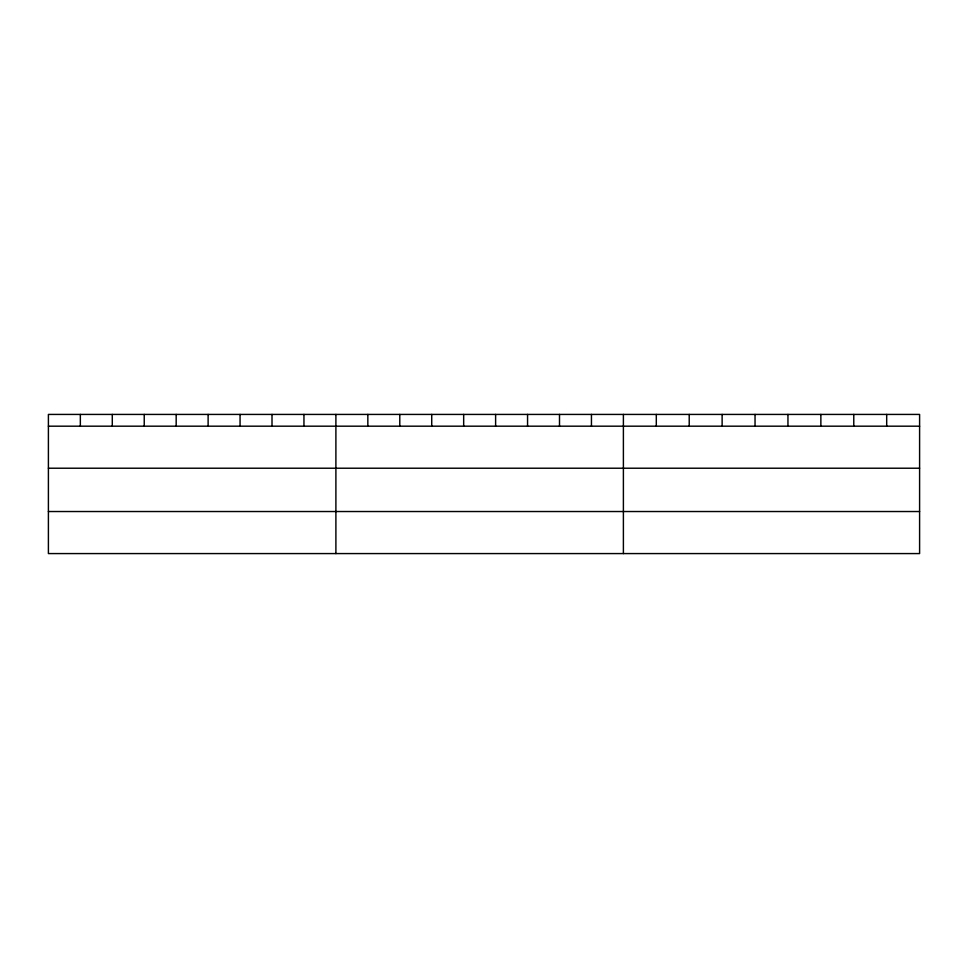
<?xml version="1.0" encoding="UTF-8"?>
<svg xmlns="http://www.w3.org/2000/svg" width="968" height="968" viewBox="0 0 968 968"><rect width="100%" height="100%" fill="white"/><g stroke="black" fill="none" stroke-linecap="round" stroke-linejoin="round"><path stroke-width="1.45" d="M919.6 426.186L919.6 553.575L48.4 553.575L48.4 414.425L919.6 414.425L919.6 426.186L48.4 426.186M48.4 468.222L919.6 468.222M48.4 511.527L919.6 511.527M886.688 414.425L886.688 426.186M853.776 414.425L853.776 426.186M820.864 414.425L820.864 426.186M787.952 414.425L787.952 426.186M755.04 414.425L755.04 426.186M722.128 414.425L722.128 426.186M689.216 414.425L689.216 426.186M656.304 414.425L656.304 426.186M623.392 414.425L623.392 553.575M591.448 414.425L591.448 426.186M559.504 414.425L559.504 426.186M527.56 414.425L527.56 426.186M495.616 414.425L495.616 426.186M463.672 414.425L463.672 426.186M431.728 414.425L431.728 426.186M399.784 414.425L399.784 426.186M367.84 414.425L367.84 426.186M335.896 414.425L335.896 553.575M303.952 414.425L303.952 426.186M272.008 414.425L272.008 426.186M240.064 414.425L240.064 426.186M208.12 414.425L208.12 426.186M176.176 414.425L176.176 426.186M144.232 414.425L144.232 426.186M112.288 414.425L112.288 426.186M80.344 414.425L80.344 426.186"/></g></svg>
